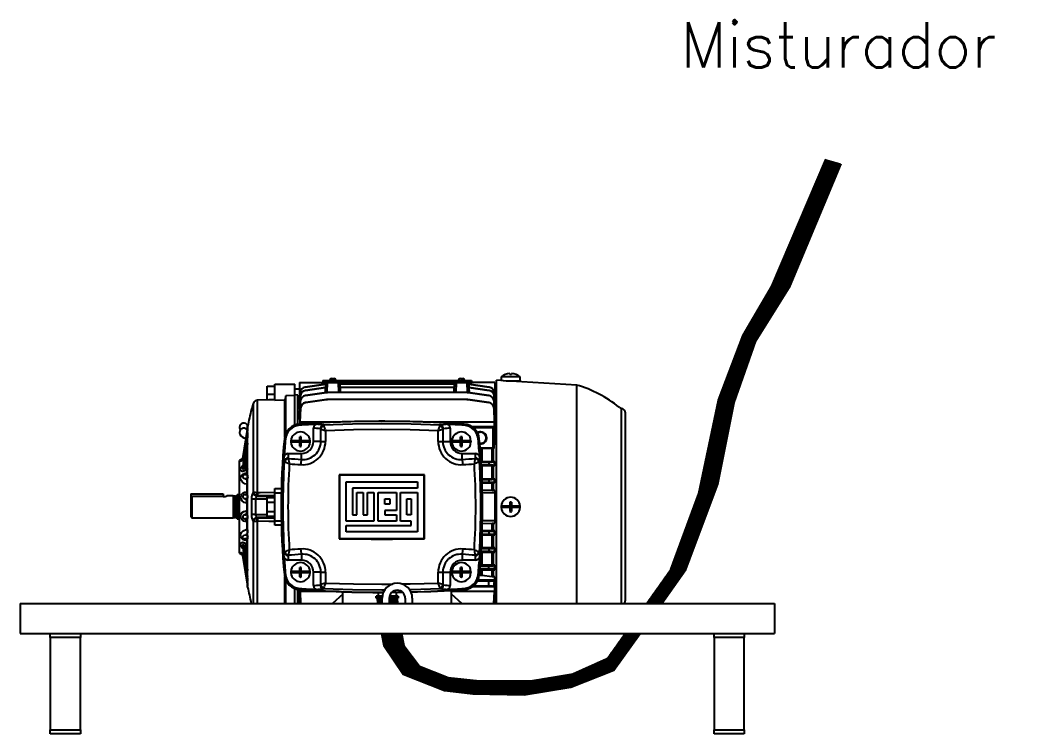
# Model space of a CAD drawing. Header units: millimetres. Extents: x 100 to 940, y 100 to 694.
# Drawn here: x 510.7 to 604, y 243 to 309.6 of the extents above; entities that cross this region are included whole.
import ezdxf
from ezdxf.enums import TextEntityAlignment as Align

# ---------------------------------------------------------------- set-up
doc = ezdxf.new("R2010")
doc.units = ezdxf.units.MM
doc.layers.add('SGC-Anotaçoes (Dados da Peça)', color=5, linetype='Continuous', lineweight=0)
doc.styles.add('SGC_Anotaçoes_Dados_da_Peça', font='txt.shx')

msp = doc.modelspace()

# ---------------------------------------------------------------- hatches: boundary and pattern name
h = msp.add_hatch()
h.set_pattern_fill('ANSI34', color=2, scale=0.001875)
h.set_pattern_definition([(45, (-59.307874, 85.312412), (-0.0252569703, 0.0252569703), []), (45, (-59.299455, 85.312412), (-0.0252569703, 0.0252569703), []), (45, (-59.291036, 85.312412), (-0.0252569703, 0.0252569703), []), (45, (-59.282617, 85.312412), (-0.0252569703, 0.0252569703), [])])
h.paths.add_polyline_path([(556.673, 247.942), (556.298, 247.942), (556.298, 246.663), (556.673, 246.656)])
h.paths.add_polyline_path([(556.298, 247.942), (553.543, 247.942), (550.627, 248.236), (547.967, 249.284), (546.507, 251.233), (546.359, 251.984), (544.487, 251.984), (544.636, 251.233), (546.449, 248.552), (550.287, 247.021), (552.923, 246.731), (556.298, 246.663)])
h.paths.add_polyline_path([(546.285, 252.359), (544.413, 252.359), (544.487, 251.984), (546.359, 251.984)])
h.paths.add_polyline_path([(568.535, 252.346), (567.14, 252.346), (565.506, 250.052), (562.245, 248.582), (558.339, 247.942), (556.673, 247.942), (556.673, 246.656), (557.727, 246.634), (562.081, 247.351), (566.085, 248.924)])
h.paths.add_polyline_path([(569.144, 255.158), (570.55, 255.158), (572.803, 258.303), (575.774, 266.288), (577.296, 273.888), (579.309, 279.64), (582.527, 284.773), (587.254, 296.163), (585.835, 296.564), (580.807, 284.727), (578.138, 280.178), (575.836, 274.112), (574.001, 265.415), (571.385, 258.303)])
edge = h.paths.add_edge_path()
edge.add_line((544.483, 255.158), (544.483, 255.627))
edge.add_arc((545.889, 255.627), 1.406, 179.04677, 180, ccw=False)
edge.add_line((544.483, 255.65), (544.013, 255.65))
edge.add_line((544.013, 255.65), (544.052, 255.158))
edge.add_line((544.052, 255.158), (544.483, 255.158))
edge = h.paths.add_edge_path()
edge.add_line((545.139, 255.627), (545.139, 255.158))
edge.add_line((545.139, 255.158), (545.924, 255.158))
edge.add_line((545.924, 255.158), (545.885, 255.65))
edge.add_line((545.885, 255.65), (545.139, 255.65))
edge.add_arc((545.889, 255.627), 0.75, 178.21248, 180)

# ---------------------------------------------------------------- linework, layer by layer
at = {"color": 1, "linetype": 'Continuous'}
for p, q in [((555.573, 276.292), (555.573, 275.944)), ((555.577, 276.292), (555.573, 276.292)), ((557.351, 276.292), (555.577, 276.292)), ((556.389, 276.581), (556.389, 276.516)), ((556.539, 276.516), (556.389, 276.516)), ((556.539, 276.581), (556.539, 276.516)), ((557.355, 276.292), (557.351, 276.292)), ((557.355, 275.891), (557.355, 276.292)), ((533.758, 274.658), (533.758, 275.408)), ((533.758, 275.408), (534.47, 275.408)), ((534.47, 274.092), (534.47, 275.596)), ((534.47, 275.596), (536.345, 275.596)), ((536.345, 274.552), (536.345, 275.596)), ((536.795, 275.764), (536.795, 274.071)), ((536.795, 275.764), (538.951, 275.764)), ((537.321, 275.331), (539.227, 275.599)), ((539.227, 275.599), (537.324, 275.331)), ((537.329, 275.022), (539.216, 275.287)), ((539.216, 275.286), (537.334, 275.021)), ((538.951, 275.933), (538.951, 275.764)), ((538.951, 275.933), (539.326, 275.933)), ((538.951, 275.764), (539.326, 275.764)), ((539.017, 275.569), (539.017, 275.764)), ((539.158, 275.764), (539.158, 275.589)), ((539.199, 274.807), (539.233, 275.764)), ((539.326, 275.933), (539.326, 275.764)), ((539.326, 275.933), (552.451, 275.933)), ((539.326, 275.764), (552.451, 275.764)), ((539.373, 275.764), (539.34, 274.823)), ((539.776, 276.12), (540.001, 276.12)), ((540.437, 274.825), (540.405, 275.764)), ((540.545, 275.764), (540.578, 274.825)), ((551.227, 275.611), (540.551, 275.611)), ((551.217, 275.301), (540.561, 275.301)), ((551.2, 274.825), (551.233, 275.764)), ((551.373, 275.764), (551.341, 274.825)), ((551.776, 276.12), (552.001, 276.12)), ((552.438, 274.823), (552.405, 275.764)), ((552.451, 275.933), (552.451, 275.764)), ((552.451, 275.933), (552.826, 275.933)), ((552.451, 275.764), (552.826, 275.764)), ((552.545, 275.764), (552.579, 274.807)), ((554.454, 275.331), (552.551, 275.599)), ((552.551, 275.599), (554.457, 275.331)), ((552.562, 275.287), (554.449, 275.022)), ((554.444, 275.021), (552.562, 275.286)), ((552.62, 275.589), (552.62, 275.764)), ((552.761, 275.764), (552.761, 275.569)), ((552.826, 275.933), (552.826, 275.764)), ((554.983, 275.764), (552.826, 275.764)), ((554.983, 275.764), (554.983, 274.071)), ((555.58, 275.945), (555.151, 275.971)), ((555.151, 255.158), (555.151, 275.971)), ((557.355, 275.891), (556.034, 275.891)), ((562.615, 275.521), (556.464, 275.891)), ((562.615, 255.158), (562.615, 275.521)), ((533.758, 274.658), (534.47, 274.658)), ((533.758, 274.132), (533.758, 274.658)), ((535.501, 274.505), (535.404, 274.118)), ((536.345, 274.552), (535.501, 274.505)), ((535.501, 270.99), (535.501, 274.505)), ((536.795, 275.127), (536.345, 275.127)), ((536.626, 274.578), (536.345, 274.591)), ((536.345, 271.78), (536.345, 274.552)), ((536.626, 271.856), (536.626, 274.578)), ((536.795, 273.842), (536.841, 274.801)), ((536.837, 274.801), (536.795, 273.94)), ((536.845, 274.491), (536.795, 273.429)), ((536.795, 273.25), (536.851, 274.489)), ((537.341, 274.546), (539.292, 274.82)), ((539.298, 274.82), (537.348, 274.545)), ((539.292, 274.82), (539.37, 274.825)), ((539.377, 274.825), (539.298, 274.82)), ((539.37, 274.825), (539.377, 274.825)), ((552.401, 274.825), (539.377, 274.825)), ((552.48, 274.82), (552.401, 274.825)), ((552.401, 274.825), (552.408, 274.825)), ((552.408, 274.825), (552.486, 274.82)), ((554.43, 274.545), (552.48, 274.82)), ((552.486, 274.82), (554.437, 274.546)), ((554.927, 274.489), (554.983, 273.25)), ((554.983, 273.429), (554.933, 274.491)), ((554.937, 274.801), (554.983, 273.842)), ((554.983, 273.94), (554.941, 274.801)), ((555.151, 275.127), (554.983, 275.127)), ((532.482, 265.549), (532.482, 273.82)), ((532.859, 274.109), (532.825, 274.107)), ((532.834, 274.106), (532.825, 274.108)), ((532.834, 274.106), (532.834, 265.506)), ((534.47, 274.15), (532.859, 274.109)), ((532.859, 274.109), (532.859, 274.107)), ((535.404, 274.118), (534.47, 274.092)), ((535.404, 270.698), (535.404, 274.118)), ((536.626, 274.189), (536.795, 274.189)), ((536.795, 274.154), (536.626, 274.153)), ((536.802, 274.071), (536.795, 274.071)), ((536.857, 274.013), (536.795, 272.593)), ((536.795, 272.294), (536.865, 274.012)), ((536.795, 273.842), (536.795, 273.94)), ((536.795, 273.842), (536.814, 273.842)), ((536.795, 273.25), (536.795, 273.429)), ((536.868, 273.354), (536.817, 272.069)), ((536.837, 272.066), (536.883, 273.352)), ((537.352, 273.889), (539.3, 274.163)), ((539.314, 274.163), (537.366, 273.887)), ((539.3, 274.163), (539.379, 274.168)), ((539.393, 274.168), (539.314, 274.163)), ((539.379, 274.168), (539.393, 274.168)), ((552.385, 274.168), (539.393, 274.168)), ((552.464, 274.163), (552.385, 274.168)), ((552.385, 274.168), (552.399, 274.168)), ((552.399, 274.168), (552.478, 274.163)), ((554.412, 273.887), (552.464, 274.163)), ((552.478, 274.163), (554.426, 273.889)), ((554.895, 273.352), (554.941, 272.066)), ((554.961, 272.069), (554.91, 273.354)), ((554.913, 274.012), (554.983, 272.294)), ((554.983, 272.593), (554.921, 274.013)), ((554.963, 273.842), (554.983, 273.842)), ((554.976, 274.071), (554.983, 274.071)), ((554.983, 274.189), (555.151, 274.189)), ((554.983, 274.154), (555.151, 274.153)), ((554.983, 273.842), (554.983, 273.94)), ((554.983, 273.25), (554.983, 273.429)), ((566.778, 255.158), (566.778, 273.346)), ((532.315, 273.249), (532.308, 273.249)), ((536.795, 273.25), (536.824, 273.25)), ((536.795, 272.294), (536.795, 272.593)), ((554.954, 273.25), (554.983, 273.25)), ((554.983, 272.294), (554.983, 272.593)), ((567.151, 255.43), (567.151, 272.886)), ((531.943, 271.544), (531.482, 268.681)), ((531.946, 271.588), (531.943, 271.568)), ((531.947, 271.636), (531.947, 271.658)), ((531.947, 271.528), (531.947, 271.636)), ((531.947, 271.217), (531.947, 271.528)), ((536.781, 271.766), (536.774, 271.864)), ((536.795, 272.294), (536.826, 272.294)), ((536.817, 272.069), (536.803, 271.875)), ((540.483, 272.066), (536.837, 272.066)), ((536.837, 271.878), (536.837, 272.066)), ((538.08, 270.252), (538.08, 271.505)), ((554.941, 272.066), (548.427, 272.066)), ((550.83, 271.505), (550.83, 270.252)), ((552.13, 271.766), (552.136, 271.864)), ((554.926, 271.624), (552.871, 271.624)), ((552.959, 271.56), (554.798, 271.56)), ((554.926, 271.624), (554.798, 271.56)), ((554.798, 271.56), (554.798, 269.633)), ((554.941, 271.848), (554.941, 272.066)), ((554.941, 271.848), (554.983, 271.251)), ((554.952, 272.294), (554.983, 272.294)), ((554.983, 271.762), (554.961, 272.069)), ((554.983, 271.251), (554.983, 271.762)), ((531.947, 270.613), (531.922, 270.584)), ((531.947, 271.232), (531.937, 271.218)), ((531.947, 271.17), (531.937, 271.218)), ((531.947, 271.138), (531.947, 271.217)), ((531.947, 270.864), (531.947, 271.113)), ((531.947, 267.517), (531.947, 270.864)), ((536.801, 270.327), (536.801, 270.696)), ((536.951, 270.563), (536.801, 270.563)), ((536.951, 270.327), (536.951, 270.696)), ((538.764, 270.252), (538.764, 271.411)), ((539.204, 271.263), (539.204, 270.252)), ((549.707, 270.252), (549.707, 271.263)), ((550.146, 271.411), (550.146, 270.252)), ((551.801, 270.327), (551.801, 270.696)), ((551.951, 270.563), (551.801, 270.563)), ((551.951, 270.327), (551.951, 270.696)), ((535.481, 270.501), (535.383, 270.511)), ((536.801, 270.327), (535.989, 270.327)), ((536.801, 270.177), (535.989, 270.177)), ((536.951, 270.329), (536.801, 270.329)), ((536.801, 269.807), (536.801, 270.177)), ((536.951, 270.175), (536.801, 270.175)), ((536.951, 269.94), (536.801, 269.94)), ((537.764, 270.327), (536.951, 270.327)), ((536.951, 269.807), (536.951, 270.177)), ((537.764, 270.177), (536.951, 270.177)), ((538.764, 270.252), (538.08, 270.252)), ((538.764, 270.252), (539.204, 270.252)), ((549.707, 270.252), (550.146, 270.252)), ((550.146, 270.252), (550.83, 270.252)), ((551.801, 270.327), (550.989, 270.327)), ((551.801, 270.177), (550.989, 270.177)), ((551.951, 270.329), (551.801, 270.329)), ((551.801, 269.807), (551.801, 270.177)), ((551.951, 270.175), (551.801, 270.175)), ((551.951, 269.94), (551.801, 269.94)), ((552.764, 270.327), (551.951, 270.327)), ((552.764, 270.177), (551.951, 270.177)), ((551.951, 269.807), (551.951, 270.177)), ((553.429, 270.501), (553.527, 270.511)), ((554.798, 269.633), (553.614, 269.633)), ((554.798, 269.633), (554.889, 269.588)), ((531.753, 267.908), (531.947, 269.371)), ((535.702, 269.127), (536.955, 269.127)), ((536.955, 268.581), (536.955, 269.127)), ((551.955, 268.581), (551.955, 269.127)), ((551.955, 269.127), (553.209, 269.127)), ((553.162, 268.674), (553.173, 268.704)), ((553.574, 268.738), (553.546, 268.403)), ((553.683, 269.58), (553.619, 269.58)), ((553.683, 269.58), (553.78, 269.581)), ((553.683, 268.729), (553.683, 269.58)), ((554.747, 269.588), (553.78, 269.581)), ((553.78, 269.581), (553.78, 268.404)), ((554.747, 269.588), (554.844, 269.588)), ((554.747, 268.397), (554.747, 269.588)), ((554.889, 269.588), (554.844, 269.588)), ((554.844, 269.588), (554.844, 268.397)), ((531.459, 268.626), (531.189, 268.471)), ((531.189, 264.158), (531.189, 268.471)), ((531.48, 267.884), (531.48, 267.885)), ((531.646, 267.833), (531.753, 267.908)), ((553.546, 268.403), (553.51, 268.37)), ((553.68, 268.331), (554.444, 268.335)), ((553.78, 268.404), (553.683, 268.404)), ((553.683, 267.981), (553.78, 267.981)), ((554.449, 268.044), (553.699, 268.047)), ((553.78, 268.404), (554.747, 268.397)), ((554.747, 267.988), (553.78, 267.981)), ((553.78, 267.981), (553.78, 266.964)), ((554.844, 268.397), (554.747, 268.397)), ((554.747, 267.988), (554.844, 267.988)), ((554.747, 266.775), (554.747, 267.988)), ((554.844, 268.397), (554.983, 268.397)), ((554.983, 267.988), (554.844, 267.988)), ((554.844, 267.988), (554.844, 266.774)), ((554.927, 268.353), (554.983, 268.397)), ((554.983, 267.988), (554.933, 268.025)), ((554.983, 267.988), (554.983, 268.397)), ((531.753, 267.166), (531.646, 267.157)), ((531.947, 267.157), (531.646, 267.157)), ((531.947, 267.166), (531.753, 267.166)), ((531.908, 267.67), (531.801, 267.597)), ((531.801, 267.311), (531.908, 267.322)), ((531.908, 267.322), (531.908, 267.67)), ((531.922, 267.113), (531.947, 267.133)), ((531.947, 266.693), (531.947, 267.517)), ((540.482, 267.147), (540.482, 261.169)), ((540.52, 267.109), (540.482, 267.147)), ((548.39, 267.109), (540.52, 267.109)), ((540.52, 267.109), (540.52, 261.207)), ((548.39, 267.109), (548.428, 267.147)), ((548.39, 261.207), (548.39, 267.109)), ((548.428, 261.169), (548.428, 267.147)), ((531.74, 266.784), (531.753, 266.783)), ((531.947, 266.784), (531.74, 266.784)), ((531.753, 266.783), (531.947, 266.783)), ((531.908, 266.264), (531.895, 266.265)), ((531.908, 265.565), (531.908, 266.264)), ((531.947, 265.55), (531.947, 266.693)), ((541.127, 262.814), (541.127, 266.502)), ((541.127, 266.502), (547.783, 266.502)), ((547.783, 265.902), (541.725, 265.902)), ((541.725, 265.902), (541.725, 263.414)), ((547.783, 266.502), (547.783, 265.902)), ((553.78, 266.781), (554.747, 266.775)), ((554.747, 266.382), (553.78, 266.376)), ((553.786, 266.719), (554.454, 266.722)), ((554.457, 266.431), (553.796, 266.434)), ((554.844, 266.774), (554.747, 266.775)), ((554.747, 266.382), (554.844, 266.383)), ((554.747, 265.695), (554.747, 266.382)), ((554.844, 266.774), (554.983, 266.774)), ((554.983, 266.383), (554.844, 266.383)), ((554.844, 266.383), (554.844, 265.693)), ((554.937, 266.741), (554.983, 266.774)), ((554.983, 266.383), (554.941, 266.413)), ((554.983, 266.383), (554.983, 266.774)), ((526.651, 265.377), (529.651, 265.377)), ((526.651, 265.377), (526.651, 265.017)), ((526.651, 265.017), (526.651, 263.221)), ((526.745, 265.119), (526.745, 263.127)), ((529.651, 265.119), (526.745, 265.119)), ((529.651, 265.377), (529.651, 265.119)), ((530.589, 265.189), (530.023, 265.189)), ((530.71, 265.157), (530.589, 265.189)), ((530.589, 265.189), (530.589, 263.127)), ((530.71, 265.157), (530.71, 263.159)), ((530.816, 265.152), (530.749, 265.152)), ((530.749, 265.152), (530.749, 263.164)), ((530.816, 265.152), (530.816, 263.164)), ((531.189, 265.278), (530.964, 265.278)), ((530.964, 265.278), (530.964, 263.038)), ((531.753, 265.288), (531.686, 265.282)), ((531.951, 265.282), (531.686, 265.282)), ((531.947, 265.288), (531.753, 265.288)), ((531.841, 265.559), (531.908, 265.565)), ((531.937, 265.231), (531.947, 265.238)), ((531.947, 264.731), (531.947, 265.55)), ((532.866, 265.194), (532.772, 265.211)), ((532.822, 265.151), (534.47, 265.151)), ((532.834, 265.506), (532.859, 265.503)), ((533.758, 264.591), (533.758, 265.024)), ((533.758, 265.024), (534.47, 265.024)), ((534.47, 265.471), (534.47, 265.873)), ((534.47, 265.873), (535.099, 265.869)), ((534.47, 265.471), (535.084, 265.471)), ((534.47, 262.846), (534.47, 265.471)), ((542.125, 263.414), (542.125, 265.502)), ((542.125, 265.502), (542.725, 265.502)), ((542.725, 265.502), (542.725, 263.414)), ((543.124, 263.414), (543.124, 265.502)), ((543.124, 265.502), (543.724, 265.502)), ((543.724, 265.502), (543.724, 262.814)), ((544.123, 262.814), (544.123, 265.502)), ((544.123, 265.502), (545.807, 265.502)), ((545.807, 265.502), (545.807, 263.813)), ((546.186, 262.814), (546.186, 265.502)), ((546.186, 265.502), (547.783, 265.502)), ((547.783, 265.502), (547.783, 261.814)), ((554.747, 265.695), (553.78, 265.718)), ((554.983, 265.471), (553.826, 265.471)), ((554.844, 265.693), (554.747, 265.695)), ((554.983, 265.693), (554.844, 265.693)), ((554.983, 265.693), (554.983, 265.471)), ((554.983, 265.471), (554.983, 262.846)), ((555.151, 265.01), (554.983, 264.999)), ((531.189, 259.846), (531.189, 264.158)), ((531.716, 264.909), (531.753, 264.906)), ((531.947, 264.909), (531.716, 264.909)), ((531.753, 264.906), (531.947, 264.906)), ((531.908, 264.508), (531.871, 264.511)), ((531.908, 263.808), (531.908, 264.508)), ((531.947, 263.585), (531.947, 264.731)), ((532.679, 264.88), (532.315, 264.887)), ((533.758, 264.88), (532.679, 264.88)), ((533.758, 264.591), (534.47, 264.591)), ((533.758, 263.725), (533.758, 264.591)), ((544.723, 264.413), (544.723, 264.902)), ((544.723, 264.902), (545.207, 264.902)), ((545.207, 264.413), (544.723, 264.413)), ((545.207, 264.902), (545.207, 264.413)), ((546.786, 263.414), (546.786, 264.902)), ((546.786, 264.902), (547.183, 264.902)), ((547.183, 264.902), (547.183, 263.414)), ((555.151, 264.627), (554.983, 264.627)), ((556.389, 264.233), (555.577, 264.233)), ((556.389, 264.083), (555.577, 264.083)), ((556.389, 264.603), (556.389, 264.233)), ((556.539, 264.548), (556.389, 264.548)), ((556.539, 264.235), (556.389, 264.235)), ((556.389, 264.233), (556.389, 264.083)), ((556.389, 264.083), (556.389, 263.713)), ((556.539, 264.081), (556.389, 264.081)), ((556.539, 264.603), (556.539, 264.233)), ((557.351, 264.233), (556.539, 264.233)), ((556.539, 264.233), (556.539, 264.083)), ((556.539, 264.083), (556.539, 263.713)), ((557.351, 264.083), (556.539, 264.083)), ((526.651, 263.221), (526.745, 263.127)), ((526.745, 263.127), (530.589, 263.127)), ((530.589, 263.127), (530.71, 263.159)), ((530.749, 263.164), (530.816, 263.164)), ((531.753, 263.41), (531.716, 263.407)), ((531.947, 263.407), (531.716, 263.407)), ((531.947, 263.41), (531.753, 263.41)), ((531.871, 263.805), (531.908, 263.808)), ((531.947, 263.078), (531.937, 263.085)), ((531.947, 262.766), (531.947, 263.585)), ((532.679, 263.436), (532.315, 263.429)), ((532.679, 263.436), (533.758, 263.436)), ((534.47, 263.165), (532.822, 263.165)), ((533.758, 263.725), (534.47, 263.725)), ((533.758, 263.292), (533.758, 263.725)), ((533.758, 263.292), (534.47, 263.292)), ((541.725, 263.414), (542.125, 263.414)), ((542.725, 263.414), (543.124, 263.414)), ((545.807, 263.813), (544.723, 263.813)), ((544.723, 263.813), (544.723, 263.414)), ((544.723, 263.414), (545.807, 263.414)), ((545.807, 263.414), (545.807, 262.814)), ((547.183, 263.414), (546.786, 263.414)), ((554.983, 263.689), (555.151, 263.689)), ((554.983, 263.317), (555.151, 263.306)), ((556.539, 263.768), (556.389, 263.768)), ((530.964, 263.038), (531.189, 263.038)), ((531.686, 263.034), (531.753, 263.028)), ((531.947, 263.034), (531.686, 263.034)), ((531.753, 263.028), (531.947, 263.028)), ((531.908, 262.751), (531.841, 262.757)), ((531.908, 262.052), (531.908, 262.751)), ((531.947, 261.623), (531.947, 262.766)), ((532.482, 255.158), (532.482, 262.767)), ((532.834, 262.81), (532.834, 255.158)), ((534.47, 262.846), (535.084, 262.846)), ((534.47, 262.443), (534.47, 262.846)), ((535.11, 262.448), (534.47, 262.443)), ((543.724, 262.814), (541.127, 262.814)), ((541.127, 261.814), (541.127, 262.414)), ((541.127, 262.414), (547.183, 262.414)), ((545.807, 262.814), (544.123, 262.814)), ((547.183, 262.814), (546.186, 262.814)), ((547.183, 262.414), (547.183, 262.814)), ((553.82, 262.599), (554.747, 262.622)), ((554.983, 262.846), (553.826, 262.846)), ((554.747, 262.622), (554.844, 262.623)), ((554.747, 261.934), (554.747, 262.622)), ((554.844, 262.623), (554.983, 262.623)), ((554.844, 262.623), (554.844, 261.933)), ((554.983, 262.846), (554.983, 262.623)), ((531.753, 261.533), (531.74, 261.532)), ((531.947, 261.532), (531.74, 261.532)), ((531.947, 261.533), (531.753, 261.533)), ((531.895, 262.051), (531.908, 262.052)), ((531.947, 260.799), (531.947, 261.623)), ((547.783, 261.814), (541.127, 261.814)), ((554.454, 261.594), (553.767, 261.597)), ((554.747, 261.934), (553.78, 261.94)), ((553.78, 261.535), (554.747, 261.541)), ((553.78, 261.352), (553.78, 260.335)), ((553.782, 261.882), (554.457, 261.885)), ((554.844, 261.933), (554.747, 261.934)), ((554.747, 261.541), (554.844, 261.542)), ((554.747, 260.328), (554.747, 261.541)), ((554.983, 261.933), (554.844, 261.933)), ((554.844, 261.542), (554.983, 261.542)), ((554.844, 261.542), (554.844, 260.328)), ((554.937, 261.575), (554.983, 261.542)), ((554.983, 261.933), (554.941, 261.903)), ((554.983, 261.542), (554.983, 261.933)), ((531.48, 260.428), (531.48, 260.428)), ((531.646, 261.159), (531.753, 261.15)), ((531.947, 261.159), (531.646, 261.159)), ((531.753, 260.408), (531.646, 260.483)), ((531.753, 261.15), (531.947, 261.15)), ((531.947, 258.945), (531.753, 260.408)), ((531.908, 260.994), (531.801, 261.005)), ((531.801, 260.719), (531.908, 260.646)), ((531.908, 260.646), (531.908, 260.994)), ((531.922, 261.203), (531.947, 261.183)), ((531.947, 257.452), (531.947, 260.799)), ((540.52, 261.207), (540.482, 261.169)), ((540.52, 261.207), (548.39, 261.207)), ((548.39, 261.207), (548.428, 261.169)), ((553.78, 260.335), (553.683, 260.335)), ((554.747, 260.328), (553.78, 260.335)), ((554.844, 260.328), (554.747, 260.328)), ((554.983, 260.328), (554.844, 260.328)), ((554.983, 260.328), (554.933, 260.291)), ((554.983, 259.919), (554.983, 260.328)), ((531.189, 259.846), (531.458, 259.69)), ((531.482, 259.635), (531.943, 256.772)), ((535.336, 259.578), (535.365, 259.913)), ((535.365, 259.913), (535.4, 259.946)), ((535.748, 259.642), (535.737, 259.612)), ((536.955, 259.735), (536.955, 259.189)), ((551.955, 259.735), (551.955, 259.189)), ((554.444, 259.981), (553.683, 259.985)), ((553.683, 259.912), (553.78, 259.912)), ((553.683, 258.736), (553.683, 259.587)), ((553.698, 260.269), (554.449, 260.272)), ((553.78, 259.912), (554.747, 259.919)), ((553.78, 259.912), (553.78, 258.735)), ((554.747, 259.919), (554.844, 259.919)), ((554.747, 258.728), (554.747, 259.919)), ((554.844, 259.919), (554.983, 259.919)), ((554.844, 259.919), (554.844, 258.728)), ((554.927, 259.963), (554.983, 259.919)), ((536.955, 259.189), (535.702, 259.189)), ((536.801, 258.139), (536.801, 258.509)), ((536.951, 258.139), (536.951, 258.509)), ((551.801, 258.139), (551.801, 258.509)), ((551.951, 258.139), (551.951, 258.509)), ((553.209, 259.189), (551.955, 259.189)), ((553.612, 258.656), (554.437, 258.66)), ((553.683, 258.736), (553.619, 258.736)), ((553.78, 258.735), (553.683, 258.736)), ((554.747, 258.728), (553.78, 258.735)), ((554.844, 258.728), (554.747, 258.728)), ((554.983, 258.728), (554.844, 258.728)), ((554.983, 258.728), (554.921, 258.678)), ((554.983, 258.29), (554.983, 258.728)), ((531.922, 257.732), (531.947, 257.704)), ((535.481, 257.815), (535.383, 257.806)), ((535.404, 255.158), (535.404, 257.618)), ((536.801, 258.139), (535.989, 258.139)), ((536.801, 257.989), (535.989, 257.989)), ((536.951, 258.376), (536.801, 258.376)), ((536.951, 258.141), (536.801, 258.141)), ((536.801, 257.62), (536.801, 257.989)), ((536.951, 257.987), (536.801, 257.987)), ((536.951, 257.753), (536.801, 257.753)), ((537.764, 258.139), (536.951, 258.139)), ((537.764, 257.989), (536.951, 257.989)), ((536.951, 257.62), (536.951, 257.989)), ((538.764, 258.064), (538.08, 258.064)), ((538.08, 256.811), (538.08, 258.064)), ((538.764, 258.064), (539.204, 258.064)), ((538.764, 256.905), (538.764, 258.064)), ((539.204, 258.064), (539.204, 257.053)), ((549.707, 257.053), (549.707, 258.064)), ((549.707, 258.064), (550.146, 258.064)), ((550.146, 258.064), (550.146, 256.905)), ((550.146, 258.064), (550.83, 258.064)), ((550.83, 258.064), (550.83, 256.811)), ((551.801, 258.139), (550.989, 258.139)), ((551.801, 257.989), (550.989, 257.989)), ((551.951, 258.376), (551.801, 258.376)), ((551.951, 258.141), (551.801, 258.141)), ((551.801, 257.62), (551.801, 257.989)), ((551.951, 257.987), (551.801, 257.987)), ((551.951, 257.753), (551.801, 257.753)), ((552.764, 258.139), (551.951, 258.139)), ((551.951, 257.62), (551.951, 257.989)), ((552.764, 257.989), (551.951, 257.989)), ((553.429, 257.815), (553.527, 257.806)), ((553.683, 257.748), (553.53, 257.748)), ((553.58, 258.282), (553.683, 258.282)), ((554.43, 258.369), (553.587, 258.373)), ((553.683, 258.282), (553.78, 258.282)), ((553.683, 257.748), (553.683, 258.282)), ((553.78, 257.742), (553.683, 257.748)), ((553.78, 258.282), (554.747, 258.29)), ((553.78, 258.282), (553.78, 257.742)), ((554.747, 257.621), (553.78, 257.742)), ((554.747, 258.29), (554.844, 258.29)), ((554.747, 257.621), (554.747, 258.29)), ((554.844, 257.615), (554.747, 257.621)), ((554.844, 258.29), (554.983, 258.29)), ((554.844, 258.29), (554.844, 257.615)), ((554.983, 257.615), (554.844, 257.615)), ((554.913, 258.35), (554.983, 258.29)), ((554.983, 257.615), (554.961, 257.308)), ((554.983, 256.554), (554.983, 257.615)), ((531.937, 257.098), (531.947, 257.145)), ((531.937, 257.098), (531.947, 257.084)), ((531.947, 257.1), (531.947, 257.452)), ((531.947, 256.788), (531.947, 257.1)), ((531.947, 256.68), (531.947, 256.788)), ((531.947, 256.658), (531.947, 256.68)), ((535.501, 255.158), (535.501, 257.326)), ((554.941, 256.693), (552.871, 256.693)), ((554.412, 256.756), (552.955, 256.763)), ((553.366, 257.239), (554.426, 257.244)), ((554.961, 257.308), (553.401, 257.308)), ((554.895, 256.737), (554.941, 256.693)), ((554.961, 257.308), (554.91, 257.263)), ((554.941, 256.693), (554.941, 256.25)), ((554.983, 256.554), (554.961, 256.247)), ((536.345, 255.158), (536.345, 256.536)), ((536.626, 255.158), (536.626, 256.46)), ((536.781, 256.55), (536.774, 256.452)), ((536.795, 256.022), (536.826, 256.022)), ((536.795, 255.724), (536.795, 256.022)), ((536.795, 256.022), (536.83, 255.158)), ((536.82, 255.158), (536.795, 255.724)), ((536.817, 256.247), (536.803, 256.441)), ((536.86, 255.158), (536.817, 256.247)), ((536.837, 256.25), (536.837, 256.438)), ((540.483, 256.25), (536.837, 256.25)), ((536.837, 256.25), (536.876, 255.158)), ((540.826, 256.002), (539.858, 255.158)), ((540.826, 255.158), (540.826, 256.239)), ((550.951, 255.158), (550.951, 256.368)), ((554.941, 256.25), (550.951, 256.25)), ((551.92, 255.158), (550.951, 256.002)), ((552.13, 256.55), (552.136, 256.452)), ((554.902, 255.158), (554.941, 256.25)), ((554.961, 256.247), (554.918, 255.158)), ((554.948, 255.158), (554.983, 256.022)), ((554.952, 256.022), (554.983, 256.022)), ((554.983, 255.724), (554.958, 255.158)), ((554.983, 255.724), (554.983, 256.022))]:
    msp.add_line(p, q, dxfattribs=at)
at = {"color": 1}
for p, q in [((543.928, 255.65), (543.928, 255.82)), ((544.496, 255.82), (543.928, 255.82)), ((544.483, 255.65), (543.928, 255.65)), ((544.098, 256.193), (544.098, 255.82)), ((544.483, 255.158), (544.483, 255.627)), ((545.97, 255.65), (545.139, 255.65)), ((545.139, 255.627), (545.139, 255.158)), ((545.97, 255.82), (545.164, 255.82)), ((545.8, 256.197), (545.8, 255.82)), ((545.8, 255.65), (545.97, 255.65)), ((545.97, 255.82), (545.97, 255.65)), ((546.639, 255.627), (546.639, 255.158)), ((547.295, 255.627), (547.295, 255.158)), ((510.733, 255.158), (581.045, 255.158)), ((510.733, 255.158), (510.733, 252.346)), ((581.045, 255.158), (581.045, 252.346)), ((510.733, 252.346), (581.045, 252.346)), ((513.545, 252.346), (516.358, 252.346)), ((513.545, 251.971), (513.545, 252.346)), ((516.358, 251.971), (513.545, 251.971)), ((513.545, 251.971), (513.545, 243.346)), ((516.358, 252.346), (516.358, 251.971)), ((516.358, 243.346), (516.358, 251.971)), ((575.42, 252.346), (578.233, 252.346)), ((575.42, 251.971), (575.42, 252.346)), ((578.233, 251.971), (575.42, 251.971)), ((575.42, 251.971), (575.42, 243.346)), ((578.233, 252.346), (578.233, 251.971)), ((578.233, 243.346), (578.233, 251.971)), ((513.545, 243.346), (516.358, 243.346)), ((513.545, 243.346), (516.358, 243.346)), ((513.545, 242.971), (513.545, 243.346)), ((516.358, 242.971), (513.545, 242.971)), ((516.358, 243.346), (516.358, 242.971)), ((575.42, 243.346), (578.233, 243.346)), ((575.42, 243.346), (578.233, 243.346)), ((575.42, 242.971), (575.42, 243.346)), ((578.233, 242.971), (575.42, 242.971)), ((578.233, 243.346), (578.233, 242.971))]:
    msp.add_line(p, q, dxfattribs=at)
at = {"color": 2}
for points in [[(569.144, 255.158), (571.385, 258.303), (574.001, 265.415), (575.836, 274.112), (578.138, 280.178), (580.807, 284.727), (585.835, 296.564)], [(570.55, 255.158), (572.803, 258.303), (575.774, 266.288), (577.296, 273.888), (579.309, 279.64), (582.527, 284.773), (587.254, 296.163)], [(544.013, 255.65), (544.052, 255.158)], [(545.885, 255.65), (545.924, 255.158)], [(544.416, 252.346), (544.636, 251.233), (546.449, 248.552), (550.287, 247.021), (552.923, 246.731), (557.727, 246.634), (562.081, 247.351), (566.085, 248.924), (568.535, 252.346)], [(546.288, 252.346), (546.507, 251.233), (547.967, 249.284), (550.627, 248.236), (553.543, 247.942), (558.339, 247.942), (562.245, 248.582), (565.506, 250.052), (567.14, 252.346)]]:
    msp.add_lwpolyline(points, dxfattribs=at)
at = {"color": 1, "linetype": 'Continuous', "flags": 128}
for points in [[(556.034, 275.891), (555.8, 275.916), (555.641, 275.936), (555.575, 275.945), (555.58, 275.944)], [(539.298, 274.82), (539.295, 274.82), (539.293, 274.82), (539.292, 274.82)], [(552.486, 274.82), (552.484, 274.82), (552.48, 274.82)], [(532.461, 273.745), (532.447, 273.695), (532.402, 273.533), (532.365, 273.404), (532.342, 273.327), (532.333, 273.302), (532.334, 273.303)], [(532.859, 274.107), (532.841, 274.106), (532.834, 274.106)], [(534.47, 274.148), (533.908, 274.133), (532.859, 274.107)], [(539.314, 274.163), (539.307, 274.163), (539.303, 274.163), (539.3, 274.163)], [(552.478, 274.163), (552.469, 274.163), (552.464, 274.163)], [(532.338, 273.315), (532.335, 273.308), (532.315, 273.249)], [(531.947, 271.601), (531.947, 271.603), (531.947, 271.604), (531.947, 271.61), (531.945, 271.633), (531.94, 271.671), (531.92, 271.741), (531.858, 271.843), (531.765, 271.922), (531.648, 271.968), (531.514, 271.972), (531.395, 271.932), (531.313, 271.872), (531.258, 271.806), (531.224, 271.742), (531.207, 271.687), (531.199, 271.646), (531.197, 271.619), (531.197, 271.609), (531.197, 271.607), (531.197, 271.606), (531.197, 271.602), (531.197, 271.6), (531.197, 271.593), (531.203, 271.514), (531.222, 271.428), (531.263, 271.329)], [(531.947, 271.1), (531.947, 271.117), (531.946, 271.138), (531.944, 271.166), (531.927, 271.24), (531.854, 271.366), (531.768, 271.439), (531.651, 271.485), (531.518, 271.49), (531.396, 271.45), (531.313, 271.39), (531.257, 271.322), (531.223, 271.257), (531.206, 271.2), (531.198, 271.154), (531.197, 271.121), (531.197, 271.1), (531.2, 271.067), (531.234, 270.935), (531.314, 270.797), (531.435, 270.681), (531.593, 270.593), (531.728, 270.552)], [(531.947, 271.586), (531.947, 271.598), (531.947, 271.6), (531.947, 271.601), (531.947, 271.601), (531.947, 271.601)], [(538.474, 271.869), (538.85, 271.832), (539.016, 271.815)], [(539.016, 271.815), (541.729, 271.898), (544.455, 271.926), (547.175, 271.898), (549.895, 271.815)], [(549.895, 271.815), (549.957, 271.821), (550.436, 271.869)], [(531.944, 271.069), (531.661, 269.368), (531.485, 267.888)], [(531.946, 271.102), (531.946, 271.093), (531.94, 271.049)], [(531.948, 271.035), (531.947, 271.092), (531.947, 271.1)], [(538.764, 271.411), (538.756, 271.42), (538.709, 271.442)], [(549.707, 271.263), (547.087, 271.34), (544.455, 271.365), (541.829, 271.34), (539.204, 271.263)], [(550.201, 271.442), (550.155, 271.42), (550.146, 271.411)], [(531.487, 268.722), (531.486, 268.715), (531.487, 268.705), (531.493, 268.699), (531.502, 268.7), (531.518, 268.71), (531.539, 268.73), (531.591, 268.793), (531.593, 268.796)], [(535.365, 268.403), (535.354, 268.523), (535.336, 268.738)], [(535.737, 268.704), (535.74, 268.692), (535.748, 268.674)], [(531.801, 267.597), (531.652, 267.51), (531.536, 267.468), (531.431, 267.461), (531.362, 267.485), (531.309, 267.548), (531.296, 267.671), (531.372, 267.871), (531.503, 268.04)], [(531.557, 268.49), (531.457, 268.451), (531.353, 268.426), (531.307, 268.433), (531.307, 268.463), (531.354, 268.514), (531.414, 268.561)], [(531.482, 267.884), (531.478, 267.856), (531.479, 267.743), (531.494, 267.693), (531.505, 267.68), (531.516, 267.676), (531.528, 267.676), (531.543, 267.684), (531.566, 267.704), (531.62, 267.784), (531.646, 267.833), (531.646, 267.833)], [(531.48, 267.884), (531.48, 267.884), (531.48, 267.885)], [(531.753, 267.908), (531.817, 267.902), (531.878, 267.896), (531.934, 267.89), (531.947, 267.889)], [(535.365, 268.403), (535.373, 268.39), (535.4, 268.37)], [(554.449, 268.044), (554.447, 268.181), (554.445, 268.271), (554.444, 268.335)], [(554.927, 268.353), (554.929, 268.279), (554.93, 268.188), (554.933, 268.025)], [(531.895, 266.265), (531.675, 266.313), (531.461, 266.446), (531.316, 266.672), (531.294, 266.856), (531.33, 266.995), (531.392, 267.099), (531.487, 267.192), (531.584, 267.251), (531.721, 267.299), (531.801, 267.311)], [(531.646, 267.157), (531.603, 267.151), (531.564, 267.137), (531.548, 267.129), (531.53, 267.117), (531.518, 267.107), (531.507, 267.095), (531.496, 267.08), (531.484, 267.056), (531.476, 267), (531.54, 266.87), (531.74, 266.784)], [(531.947, 267.69), (531.943, 267.688), (531.908, 267.67)], [(531.908, 267.322), (531.943, 267.338), (531.947, 267.339)], [(531.895, 266.265), (531.913, 266.351), (531.92, 266.44), (531.915, 266.527), (531.898, 266.608), (531.87, 266.678), (531.833, 266.732), (531.789, 266.768), (531.74, 266.784)], [(531.908, 266.264), (531.926, 266.35), (531.933, 266.439), (531.928, 266.527), (531.911, 266.607), (531.883, 266.677), (531.846, 266.731), (531.801, 266.767), (531.753, 266.783)], [(531.947, 266.276), (531.943, 266.275), (531.908, 266.264)], [(554.457, 266.431), (554.456, 266.572), (554.455, 266.657), (554.454, 266.722)], [(554.937, 266.741), (554.938, 266.662), (554.939, 266.576), (554.941, 266.413)], [(526.745, 265.119), (526.653, 265.019), (526.651, 265.017)], [(531.871, 264.511), (531.634, 264.57), (531.428, 264.721), (531.333, 264.876), (531.302, 265.016), (531.302, 265.061), (531.335, 265.215), (531.338, 265.224), (531.418, 265.352), (531.528, 265.45), (531.67, 265.522), (531.841, 265.559)], [(531.686, 265.282), (531.62, 265.27), (531.566, 265.245), (531.525, 265.21), (531.508, 265.187), (531.497, 265.165), (531.489, 265.137), (531.486, 265.106), (531.488, 265.082), (531.501, 265.04), (531.54, 264.984), (531.623, 264.93), (531.716, 264.909)], [(531.841, 265.559), (531.834, 265.504), (531.823, 265.452), (531.808, 265.406), (531.789, 265.365), (531.767, 265.332), (531.742, 265.307), (531.714, 265.29), (531.686, 265.282)], [(531.908, 265.565), (531.901, 265.509), (531.89, 265.458), (531.875, 265.411), (531.856, 265.371), (531.834, 265.337), (531.809, 265.312), (531.781, 265.295), (531.753, 265.288)], [(531.908, 265.565), (531.943, 265.572), (531.947, 265.572)], [(532.859, 265.503), (533.118, 265.505), (534.47, 265.515)], [(534.47, 265.205), (533.519, 265.199), (532.866, 265.194)], [(531.871, 264.511), (531.874, 264.585), (531.87, 264.657), (531.859, 264.724), (531.84, 264.784), (531.816, 264.834), (531.786, 264.872), (531.753, 264.898), (531.716, 264.909)], [(531.908, 264.508), (531.911, 264.582), (531.906, 264.654), (531.895, 264.721), (531.877, 264.781), (531.852, 264.831), (531.822, 264.869), (531.789, 264.895), (531.753, 264.906)], [(531.947, 264.51), (531.943, 264.51), (531.908, 264.508)], [(531.841, 262.757), (531.595, 262.826), (531.457, 262.923), (531.353, 263.061), (531.307, 263.204), (531.307, 263.346), (531.354, 263.487), (531.451, 263.62), (531.605, 263.732), (531.815, 263.799), (531.871, 263.805)], [(531.716, 263.407), (531.694, 263.405), (531.611, 263.381), (531.55, 263.341), (531.51, 263.293), (531.49, 263.242), (531.486, 263.211), (531.487, 263.191), (531.493, 263.163), (531.502, 263.14), (531.518, 263.114), (531.539, 263.091), (531.591, 263.057), (531.686, 263.034)], [(531.716, 263.407), (531.753, 263.419), (531.786, 263.444), (531.816, 263.482), (531.84, 263.533), (531.859, 263.592), (531.87, 263.66), (531.874, 263.731), (531.871, 263.805)], [(531.753, 263.41), (531.789, 263.421), (531.822, 263.447), (531.852, 263.485), (531.877, 263.535), (531.895, 263.595), (531.906, 263.662), (531.911, 263.734), (531.908, 263.808)], [(531.908, 263.808), (531.943, 263.806), (531.947, 263.806)], [(532.772, 263.105), (532.797, 263.112), (532.866, 263.122)], [(532.866, 263.122), (533.519, 263.118), (534.47, 263.111)], [(531.841, 262.757), (531.834, 262.812), (531.823, 262.864), (531.808, 262.911), (531.789, 262.951), (531.767, 262.984), (531.742, 263.009), (531.714, 263.026), (531.686, 263.034)], [(531.908, 262.751), (531.901, 262.807), (531.89, 262.858), (531.875, 262.905), (531.856, 262.945), (531.834, 262.979), (531.809, 263.004), (531.781, 263.021), (531.753, 263.028)], [(531.947, 262.744), (531.943, 262.744), (531.908, 262.751)], [(532.859, 262.813), (532.841, 262.811), (532.834, 262.81)], [(534.47, 262.801), (533.908, 262.805), (532.859, 262.813)], [(531.801, 261.005), (531.652, 261.037), (531.536, 261.091), (531.431, 261.173), (531.362, 261.259), (531.309, 261.382), (531.296, 261.552), (531.372, 261.763), (531.535, 261.929), (531.805, 262.04), (531.895, 262.051)], [(531.74, 261.532), (531.59, 261.485), (531.517, 261.422), (531.478, 261.334), (531.479, 261.277), (531.494, 261.24), (531.505, 261.224), (531.516, 261.212), (531.528, 261.201), (531.543, 261.19), (531.566, 261.178), (531.62, 261.162), (531.646, 261.159)], [(531.895, 262.051), (531.913, 261.965), (531.92, 261.876), (531.915, 261.789), (531.898, 261.708), (531.87, 261.638), (531.833, 261.584), (531.789, 261.548), (531.74, 261.532)], [(531.908, 262.052), (531.926, 261.966), (531.933, 261.877), (531.928, 261.789), (531.911, 261.709), (531.883, 261.639), (531.846, 261.585), (531.801, 261.549), (531.753, 261.533)], [(531.908, 262.052), (531.943, 262.041), (531.947, 262.04)], [(554.454, 261.594), (554.455, 261.679), (554.456, 261.765), (554.457, 261.885)], [(554.941, 261.903), (554.941, 261.899), (554.939, 261.74), (554.938, 261.654), (554.937, 261.575)], [(531.503, 260.276), (531.461, 260.318), (531.316, 260.564), (531.294, 260.716), (531.33, 260.803), (531.392, 260.846), (531.487, 260.856), (531.584, 260.834), (531.721, 260.77), (531.801, 260.719)], [(531.646, 260.483), (531.603, 260.561), (531.564, 260.614), (531.548, 260.629), (531.53, 260.639), (531.518, 260.641), (531.507, 260.637), (531.496, 260.626), (531.484, 260.599), (531.476, 260.498), (531.488, 260.429)], [(531.486, 260.419), (531.661, 258.948), (531.944, 257.247)], [(531.947, 260.427), (531.934, 260.426), (531.878, 260.42), (531.817, 260.414), (531.753, 260.408)], [(531.947, 260.977), (531.943, 260.978), (531.908, 260.994)], [(531.908, 260.646), (531.943, 260.628), (531.947, 260.626)], [(554.933, 260.291), (554.933, 260.288), (554.93, 260.128), (554.929, 260.037), (554.927, 259.963)], [(531.413, 259.755), (531.333, 259.821), (531.302, 259.865), (531.302, 259.874), (531.335, 259.89), (531.338, 259.89), (531.418, 259.877), (531.528, 259.839), (531.557, 259.826)], [(531.417, 259.759), (531.417, 259.76), (531.426, 259.75), (531.445, 259.722), (531.474, 259.653), (531.482, 259.594)], [(531.593, 259.518), (531.566, 259.556), (531.525, 259.6), (531.508, 259.613), (531.497, 259.618), (531.489, 259.615), (531.486, 259.602), (531.487, 259.594)], [(553.173, 259.612), (553.171, 259.624), (553.162, 259.642)], [(553.51, 259.946), (553.538, 259.926), (553.546, 259.913)], [(553.546, 259.913), (553.556, 259.793), (553.574, 259.578)], [(554.444, 259.981), (554.446, 260.071), (554.447, 260.161), (554.449, 260.272)], [(554.43, 258.369), (554.432, 258.463), (554.435, 258.561), (554.437, 258.66)], [(554.921, 258.678), (554.921, 258.676), (554.917, 258.516), (554.915, 258.421), (554.913, 258.35)], [(531.939, 257.267), (531.945, 257.234), (531.946, 257.214)], [(538.709, 256.874), (538.756, 256.896), (538.764, 256.905)], [(539.204, 257.053), (541.824, 256.976), (544.455, 256.951), (545.443, 256.96)], [(546.309, 256.969), (547.081, 256.976), (549.707, 257.053)], [(550.146, 256.905), (550.155, 256.896), (550.201, 256.874)], [(554.412, 256.756), (554.416, 256.909), (554.421, 257.061), (554.426, 257.244)], [(554.91, 257.263), (554.903, 257.003), (554.898, 256.849), (554.895, 256.737)], [(539.016, 256.501), (538.953, 256.495), (538.474, 256.447)], [(544.71, 256.393), (544.455, 256.39), (541.736, 256.418), (539.016, 256.501)], [(549.895, 256.501), (547.181, 256.418), (547.052, 256.417)], [(550.436, 256.447), (550.06, 256.484), (549.895, 256.501)]]:
    msp.add_lwpolyline(points, dxfattribs=at)
at = {"color": 1, "linetype": 'Continuous'}
for centre, radius, start, end in [((556.464, 275.085), 1.498, 92.86958, 126.32622), ((556.464, 275.085), 1.498, 53.67378, 87.13042), ((537.399, 274.774), 0.563, 97.99336, 177.20541), ((537.402, 274.774), 0.562, 98.00859, 177.27682), ((537.608, 276.966), 1.66, 260.04451, 260.15062), ((539.776, 275.933), 0.188, 90, 180), ((540.001, 275.933), 0.188, 0, 90), ((551.776, 275.933), 0.188, 90, 180), ((552.001, 275.933), 0.188, 0, 90), ((554.376, 274.774), 0.562, 2.72322, 81.99136), ((554.17, 276.965), 1.659, 279.84936, 279.95552), ((554.379, 274.774), 0.563, 2.79476, 82.00648), ((559.426, 264.634), 11.344, 50.92517, 73.67273), ((537.144, 276.248), 1.478, 258.00508, 258.14604), ((537.407, 274.464), 0.563, 97.99054, 177.30437), ((537.155, 276.032), 1.572, 258.60274, 258.81993), ((537.412, 274.464), 0.562, 98.01421, 177.41959), ((537.419, 273.988), 0.563, 97.98982, 177.46244), ((537.426, 273.988), 0.562, 98.02101, 177.61456), ((537.62, 276.773), 1.775, 260.55671, 260.71966), ((537.638, 276.491), 1.968, 261.31361, 261.51505), ((554.14, 276.488), 1.965, 278.48482, 278.68653), ((554.352, 273.988), 0.562, 2.38358, 81.98085), ((554.359, 273.988), 0.563, 2.53819, 82.00956), ((554.366, 274.464), 0.562, 2.5804, 81.98579), ((554.158, 276.771), 1.774, 279.28028, 279.44335), ((554.371, 274.464), 0.563, 2.69599, 82.0091), ((554.623, 276.029), 1.569, 281.17988, 281.39745), ((554.634, 276.246), 1.477, 281.85391, 281.99498), ((526.305, 275.288), 6.346, 341.25858, 345.88433), ((566.424, 264.413), 35.221, 164.51005, 164.64421), ((532.851, 273.725), 0.381, 92.55293, 165.56236), ((537.172, 275.713), 1.729, 259.49315, 259.7628), ((537.43, 273.331), 0.563, 97.98312, 177.65202), ((537.191, 275.279), 1.952, 260.4625, 260.93426), ((537.445, 273.331), 0.562, 98.03529, 177.86128), ((537.659, 276.109), 2.241, 262.13162, 262.49925), ((554.12, 276.104), 2.236, 277.50034, 277.86879), ((554.333, 273.331), 0.562, 2.1417, 81.96173), ((554.348, 273.331), 0.563, 2.3389, 82.02596), ((554.587, 275.279), 1.952, 279.06574, 279.5375), ((554.607, 275.709), 1.725, 280.23685, 280.5072), ((566.872, 273.805), 0.469, 230.92517, 258.33329), ((566.683, 272.886), 0.469, 0, 78.33329), ((568.689, 264.158), 37.5, 165.97033, 168.46304), ((532.671, 273.158), 0.375, 154.95076, 165.97033), ((533.202, 271.364), 1.273, 172.61991, 186.56644), ((531.837, 271.587), 0.109, 347.85274, 0.42782), ((536.876, 270.368), 1.509, 93.9195, 174.54343), ((536.876, 270.368), 1.5, 93.91508, 174.53901), ((536.876, 270.368), 1.402, 93.91508, 174.53901), ((544.455, 159.627), 112.509, 89.26981, 93.91514), ((544.455, 159.627), 112.5, 86.08492, 93.91508), ((544.455, 159.627), 112.402, 93.05007, 93.91508), ((538.471, 271.478), 0.392, 89.47061, 176.00156), ((539.078, 271.451), 0.369, 99.68348, 181.48495), ((539.215, 271.275), 0.47, 109.42425, 163.13323), ((538.881, 271.698), 0.178, 6.42479, 40.85753), ((543.68, 272.947), 4.782, 194.89157, 200.61677), ((544.455, 159.627), 112.509, 86.08498, 89.26981), ((545.229, 272.948), 4.784, 339.38429, 345.10737), ((550.029, 271.698), 0.178, 139.14247, 173.57521), ((549.696, 271.275), 0.47, 16.86677, 70.57575), ((549.832, 271.451), 0.369, 358.51505, 80.31652), ((544.455, 159.627), 112.402, 86.08492, 86.94993), ((550.449, 271.488), 0.382, 2.59952, 91.92831), ((552.034, 270.368), 1.402, 5.46099, 86.08492), ((552.034, 270.368), 1.5, 5.46099, 86.08492), ((552.034, 270.368), 1.509, 5.46541, 86.08934), ((534.573, 270.711), 2.654, 172.74098, 182.72744), ((536.876, 270.252), 0.891, 4.83063, 175.16937), ((536.876, 270.252), 0.451, 80.42529, 99.57471), ((543.504, 284.779), 14.183, 250.47838, 252.35119), ((545.611, 284.172), 13.542, 287.60451, 289.56592), ((551.876, 270.252), 0.891, 4.83063, 175.16937), ((551.876, 270.252), 0.451, 80.42529, 99.57471), ((553.667, 270.597), 0.563, 90, 122.11476), ((553.667, 270.597), 0.516, 90, 122.58426), ((553.667, 270.597), 0.516, 259.72704, 90), ((553.667, 270.597), 0.563, 261.03367, 90), ((568.229, 264.158), 36.767, 170.68969, 174.26302), ((601.83, 264.158), 66.759, 174.53911, 185.46109), ((601.83, 264.158), 66.75, 174.53901, 185.46099), ((601.83, 264.158), 66.652, 174.53901, 176.05954), ((536.876, 270.252), 0.891, 175.16937, 184.83063), ((536.876, 270.252), 0.891, 184.83063, 355.16937), ((536.876, 270.252), 0.451, 260.42529, 279.57471), ((537.039, 270.252), 2.164, 265.94355, 359.9825), ((537.097, 270.242), 1.667, 265.12493, 0.32982), ((536.955, 270.252), 1.125, 270, 0), ((536.876, 270.252), 0.891, 355.16937, 4.83063), ((551.871, 270.252), 2.164, 180.01405, 274.0599), ((551.811, 270.24), 1.665, 179.58423, 274.96102), ((551.955, 270.252), 1.125, 180, 270), ((551.876, 270.252), 0.891, 175.16937, 184.83063), ((551.876, 270.252), 0.891, 184.83063, 355.16937), ((551.876, 270.252), 0.451, 260.42529, 279.57471), ((551.876, 270.252), 0.891, 355.16937, 4.83063), ((487.08, 264.158), 66.652, 3.94046, 5.46099), ((487.08, 264.158), 66.75, 354.53901, 5.46099), ((487.08, 264.158), 66.759, 354.53911, 5.46109), ((531.223, 268.73), 0.261, 318.37651, 358.37211), ((535.725, 268.738), 0.389, 93.49706, 180.01978), ((535.727, 268.336), 0.368, 88.31443, 169.50912), ((553.184, 268.336), 0.368, 10.49088, 91.68557), ((553.181, 268.735), 0.393, 0.54493, 85.93822), ((528.733, 265.753), 3.58, 31.00406, 35.52406), ((528.855, 265.853), 3.552, 30.77106, 35.35137), ((601.013, 264.158), 65.785, 176.30028, 183.69972), ((535.812, 268.249), 0.429, 98.57471, 163.6375), ((537.935, 273.373), 5.608, 243.12687, 247.99003), ((600.341, 264.158), 64.633, 176.43841, 183.56159), ((538.456, 268.877), 2.715, 184.29762, 195.02689), ((539.645, 267.952), 2.762, 166.85134, 177.06923), ((549.265, 267.952), 2.762, 2.93077, 13.14866), ((550.564, 268.859), 2.605, 344.74512, 355.93037), ((551.092, 273.116), 5.327, 291.88136, 297.00174), ((488.569, 264.158), 64.633, 356.43841, 3.56159), ((553.098, 268.249), 0.429, 16.3625, 81.42529), ((487.898, 264.158), 65.785, 356.30028, 3.69972), ((554.541, 272.118), 3.784, 268.53592, 275.86225), ((554.553, 264.421), 3.624, 83.97464, 91.63787), ((531.599, 267.36), 0.208, 283.12105, 346.58743), ((531.705, 267.369), 0.208, 283.3554, 347.13034), ((531.72, 267.537), 0.372, 275.05988, 307.54366), ((535.432, 267.5), 3.532, 186.29534, 190.64427), ((531.72, 266.414), 0.371, 52.27946, 84.92597), ((554.55, 270.523), 3.802, 268.54682, 275.83994), ((554.56, 262.789), 3.644, 84.00042, 91.61947), ((529.636, 266.23), 1.111, 270.78263, 290.33595), ((530.749, 265.302), 0.15, 255, 270), ((530.816, 265.302), 0.15, 270, 351.0107), ((531.72, 265.657), 0.37, 275.09562, 307.7886), ((533.528, 265.176), 1.592, 178.03361, 187.5538), ((533.485, 264.959), 1.172, 150.98566, 183.51705), ((537.137, 260.733), 6.698, 134.03421, 134.29576), ((532.853, 265.544), 0.393, 182.37706, 265.50853), ((532.871, 267.307), 1.801, 257.52401, 268.83182), ((532.881, 265.598), 0.403, 187.09394, 254.25051), ((532.987, 264.891), 0.309, 122.33357, 182.00535), ((535.177, 264.86), 2.431, 164.57452, 171.69776), ((537.482, 260.375), 6.673, 133.76745, 134.29493), ((538.008, 265.471), 5.149, 179.64144, 183.08527), ((556.464, 264.158), 0.891, 4.83063, 175.16937), ((531.72, 264.537), 0.37, 52.15601, 84.89631), ((568.689, 264.158), 36.381, 178.85188, 181.14812), ((568.689, 264.158), 36.018, 178.85188, 181.14812), ((556.464, 264.158), 0.891, 175.16937, 184.83063), ((556.464, 264.158), 0.891, 184.83063, 355.16937), ((556.464, 264.158), 0.451, 80.42529, 99.57471), ((556.464, 264.158), 0.891, 355.16937, 4.83063), ((530.749, 263.014), 0.15, 90, 105), ((530.816, 263.014), 0.15, 8.9893, 90), ((531.72, 263.779), 0.37, 275.10369, 307.84399), ((533.506, 263.141), 1.57, 172.38003, 182.03256), ((533.454, 263.35), 1.141, 176.03665, 209.46064), ((532.853, 262.772), 0.393, 94.49147, 177.62294), ((532.881, 262.718), 0.403, 105.74949, 172.90606), ((532.984, 263.424), 0.305, 177.61747, 238.04361), ((535.177, 263.456), 2.431, 188.30224, 195.42548), ((537.482, 267.941), 6.673, 225.70507, 226.23255), ((538.008, 262.845), 5.149, 176.91473, 180.35856), ((556.464, 264.158), 0.451, 260.42529, 279.57471), ((531.72, 262.66), 0.37, 52.2114, 84.90438), ((537.137, 267.583), 6.698, 225.70424, 225.96579), ((532.871, 261.009), 1.801, 91.16818, 102.47599), ((531.72, 261.903), 0.371, 275.07403, 307.72054), ((535.149, 260.858), 3.245, 169.1639, 173.89649), ((554.557, 257.968), 3.627, 83.98354, 91.6297), ((554.553, 265.699), 3.815, 268.55237, 275.82774), ((531.599, 260.956), 0.208, 13.41257, 76.87895), ((528.733, 262.563), 3.58, 324.47594, 328.99594), ((568.229, 264.158), 36.767, 185.73698, 189.31031), ((531.705, 260.948), 0.208, 12.86966, 76.6446), ((531.72, 260.78), 0.372, 52.45634, 84.94012), ((528.855, 262.463), 3.552, 324.64863, 329.22894), ((554.546, 264.077), 3.806, 268.54494, 275.84255), ((535.729, 259.582), 0.393, 180.54493, 265.93822), ((601.83, 264.158), 66.652, 183.94046, 185.46099), ((535.727, 259.98), 0.368, 190.49088, 271.68557), ((537.942, 254.927), 5.626, 112.01761, 116.8655), ((535.812, 260.067), 0.429, 196.3625, 261.42529), ((538.463, 259.438), 2.723, 164.98782, 175.68767), ((537.04, 258.064), 2.164, 0.01405, 94.0599), ((539.645, 260.364), 2.762, 182.93077, 193.14866), ((537.099, 258.076), 1.665, 359.58423, 94.96102), ((551.871, 258.064), 2.164, 85.94355, 179.9825), ((551.813, 258.074), 1.667, 85.12493, 180.32982), ((549.265, 260.364), 2.762, 346.85134, 357.06923), ((550.571, 259.459), 2.598, 4.05356, 15.27095), ((551.099, 255.216), 5.309, 62.98974, 68.12716), ((553.098, 260.067), 0.429, 278.57471, 343.6375), ((553.184, 259.98), 0.368, 268.31443, 349.50912), ((553.185, 259.578), 0.389, 273.49706, 0.01978), ((487.08, 264.158), 66.652, 354.53901, 356.05954), ((554.548, 256.386), 3.597, 83.94716, 91.65466), ((536.876, 258.064), 0.891, 4.83063, 175.16937), ((536.876, 258.064), 0.451, 80.42529, 99.57471), ((536.955, 258.064), 1.125, 0, 90), ((551.955, 258.064), 1.125, 90, 180), ((551.876, 258.064), 0.891, 4.83063, 175.16937), ((551.876, 258.064), 0.451, 80.42529, 99.57471), ((554.534, 262.447), 3.789, 268.53299, 275.86661), ((534.232, 257.592), 2.314, 176.53384, 188.01757), ((536.876, 257.948), 1.509, 185.46541, 266.08934), ((536.876, 257.948), 1.5, 185.46099, 266.08492), ((536.876, 257.948), 1.402, 185.46099, 266.08492), ((536.876, 258.064), 0.891, 175.16937, 184.83063), ((536.876, 258.064), 0.891, 184.83063, 355.16937), ((536.876, 258.064), 0.451, 260.42529, 279.57471), ((536.876, 258.064), 0.891, 355.16937, 4.83063), ((551.876, 258.064), 0.891, 175.16937, 184.83063), ((551.876, 258.064), 0.891, 184.83063, 355.16937), ((551.876, 258.064), 0.451, 260.42529, 279.57471), ((552.034, 257.948), 1.402, 273.91508, 354.53901), ((552.034, 257.948), 1.5, 273.91508, 354.53901), ((552.034, 257.948), 1.509, 273.9195, 354.54343), ((551.876, 258.064), 0.891, 355.16937, 4.83063), ((554.535, 254.814), 3.557, 83.89617, 91.69009), ((533.136, 256.952), 1.208, 173.05761, 187.74618), ((531.602, 256.718), 0.345, 1.68389, 11.85638), ((532.39, 257.226), 0.444, 173.31219, 182.39557), ((568.689, 264.158), 37.5, 191.53696, 193.88654), ((538.462, 256.829), 0.382, 182.59952, 271.92831), ((539.078, 256.865), 0.369, 178.51505, 260.31652), ((543.506, 243.532), 14.188, 107.64917, 109.52126), ((539.215, 257.041), 0.47, 196.86677, 250.57575), ((538.835, 256.638), 0.227, 322.93396, 349.78372), ((543.875, 255.306), 4.987, 159.50076, 164.9909), ((545.028, 255.304), 4.995, 15.0137, 20.49464), ((545.603, 244.12), 13.568, 70.43593, 72.39364), ((549.696, 257.041), 0.47, 289.42425, 343.13323), ((550.075, 256.638), 0.227, 190.21628, 217.06604), ((549.832, 256.865), 0.369, 279.68348, 1.48495), ((550.44, 256.839), 0.392, 269.47061, 356.00156), ((554.473, 252.09), 4.666, 84.81457, 90.75145), ((554.565, 259.919), 2.678, 267.01313, 277.40059), ((544.455, 368.689), 112.509, 266.08498, 270.07182), ((544.455, 368.689), 112.5, 266.08492, 270.07384), ((544.455, 368.689), 112.402, 266.08492, 266.94993), ((544.455, 368.689), 112.509, 270.47453, 270.97858), ((544.455, 368.689), 112.5, 270.47988, 270.97323), ((544.455, 368.689), 112.5, 271.37927, 273.91508), ((544.455, 368.689), 112.509, 271.38129, 273.91514), ((544.455, 368.689), 112.402, 273.05007, 273.91508), ((566.683, 255.43), 0.469, 324.59583, 0)]:
    msp.add_arc(centre, radius, start, end, dxfattribs=at)
at = {"color": 1}
for radius in [1.406, 0.75]:
    msp.add_arc((545.889, 255.627), radius, 0, 180, dxfattribs=at)
at = {"color": 1, "linetype": 'Continuous'}
for centre, major_axis, ratio, start_param, end_param in [((526.895, 159.627), (113.736, 0), 0.988452, 1.466739, 1.472298), ((562.015, 159.627), (113.736, 0), 0.988452, 1.669295, 1.674854), ((555.479, 264.158), (0, 10.875), 0.069927, 0.785378, 0.81416), ((555.479, 264.158), (0, 10.031), 0.069927, 0.785398, 0.998807), ((601.83, 274.655), (0, 67.129), 0.988452, 1.653245, 1.659567), ((487.08, 274.655), (0, 67.129), 0.988452, 4.623618, 4.629941), ((544.455, 303.714), (61.312, 0), 0.57735, 4.569893, 4.589758), ((544.455, 303.227), (61.875, 0), 0.572102, 4.572588, 4.589758), ((544.455, 303.714), (61.312, 0), 0.57735, 4.83502, 4.854885), ((544.455, 303.227), (61.875, 0), 0.572102, 4.83502, 4.85219), ((544.455, 261.745), (61.875, 0), 0.087489, 1.506539, 1.635054), ((544.455, 266.571), (61.875, 0), 0.087489, 4.648131, 4.776647), ((601.83, 253.661), (0, 67.129), 0.988452, 1.482026, 1.488348), ((544.455, 224.602), (61.312, 0), 0.57735, 1.693428, 1.713293), ((544.455, 225.09), (61.875, 0), 0.572102, 1.693428, 1.710598), ((544.455, 224.602), (61.312, 0), 0.57735, 1.4283, 1.448165), ((544.455, 225.09), (61.875, 0), 0.572102, 1.430995, 1.448165), ((487.08, 253.661), (0, 67.129), 0.988452, 4.794837, 4.801159), ((526.895, 368.689), (113.736, 0), 0.988452, 4.810888, 4.816447), ((562.015, 368.689), (113.736, 0), 0.988452, 4.608331, 4.61389)]:
    msp.add_ellipse(centre, major_axis=major_axis, ratio=ratio, start_param=start_param, end_param=end_param, dxfattribs=at)

# ---------------------------------------------------------------- texts
at = {"layer": 'SGC-Anotaçoes (Dados da Peça)', "style": 'SGC_Anotaçoes_Dados_da_Peça'}
msp.add_text('Misturador Submerso', height=4.21875, dxfattribs=at).set_placement((602.904, 307.258), align=Align.MIDDLE_CENTER)

doc.saveas('drawing.dxf')
